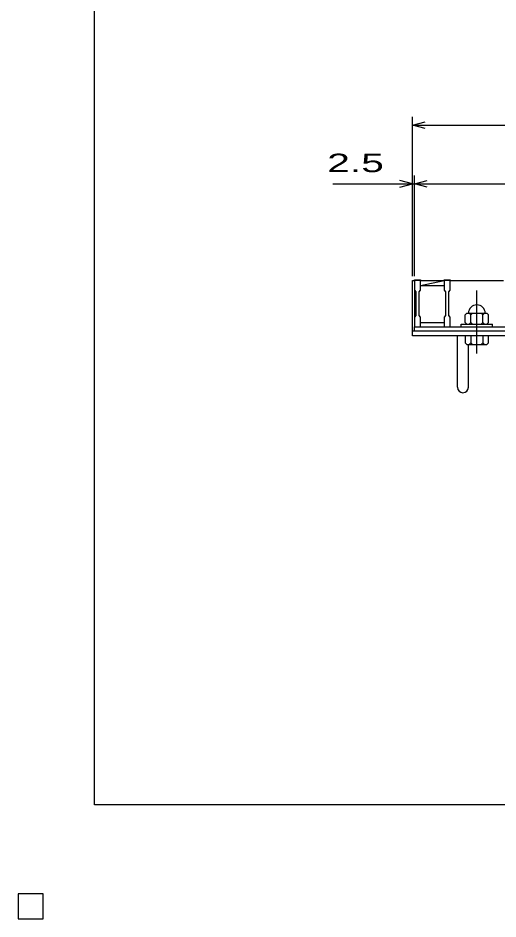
# Model space of a CAD drawing. Units: millimetres, scale not verified. Extents: x -1820 to 1731, y -1282 to 1054.
# Drawn here: x -1820 to -1249, y -1282 to -210 of the extents above; entities that cross this region are included whole.
import ezdxf
from ezdxf.enums import TextEntityAlignment as Align

# ---------------------------------------------------------------- set-up
doc = ezdxf.new("R2010")
doc.units = ezdxf.units.MM
doc.header["$LTSCALE"] = 10
doc.linetypes.add('CHAIN', pattern=[18.5, 12, -1.5, 3.5, -1.5])
for name, color, linetype, lineweight in [('0_2', 150, 'Continuous', 25), ('16', 3, 'Continuous', 25), ('19', 6, 'Continuous', 25), ('22', 4, 'Continuous', 25)]:
    doc.layers.add(name, color=color, linetype=linetype, lineweight=lineweight)
doc.styles.add('ベクトル', font='')
doc.styles.get('ベクトル').set_extended_font_data('ベクトル')

msp = doc.modelspace()

# ---------------------------------------------------------------- linework, layer by layer
at = {"layer": '0_2'}
for p, q in [((-1729, -1146.5), (-1729, 1053.5)), ((1731, -1146.5), (-1729, -1146.5))]:
    msp.add_line(p, q, dxfattribs=at)
at = {"layer": '16'}
for p, q in [((-1348, -522.5), (-1348, -521.8)), ((-1348, -521.8), (-1341, -521.8)), ((-1348, -522.5), (-1348, -534)), ((-1341, -522.5), (-1348, -522.5)), ((-1348, -522.5), (-1348, -572.5)), ((-1341, -521.8), (-1341, -522.5)), ((-1341, -534), (-1341, -522.5)), ((-1341, -522.5), (-1312.7, -522.5)), ((-1341, -528.5), (-1312.7, -522.5)), ((-1312.7, -522.5), (-1312.7, -521.8)), ((-1312.7, -521.8), (-1305.7, -521.8)), ((-1312.7, -522.5), (-1312.7, -534)), ((-1305.7, -522.5), (-1312.7, -522.5)), ((-1305.7, -521.8), (-1305.7, -522.5)), ((-1305.7, -534), (-1305.7, -522.5)), ((-1305.7, -522.5), (-1242.1, -522.5)), ((-1348, -534), (-1346.5, -536)), ((-1346.5, -536), (-1346.5, -564)), ((-1342.5, -536), (-1341, -534)), ((-1342.5, -564), (-1342.5, -536)), ((-1341, -528.5), (-1312.7, -528.5)), ((-1312.7, -534), (-1311.2, -536)), ((-1311.2, -536), (-1311.2, -564)), ((-1307.2, -536), (-1305.7, -534)), ((-1307.2, -564), (-1307.2, -536)), ((-1346.5, -564), (-1348, -566)), ((-1348, -566), (-1348, -577.5)), ((-1341, -566), (-1342.5, -564)), ((-1341, -577.5), (-1341, -566)), ((-1311.2, -564), (-1312.7, -566)), ((-1312.7, -566), (-1312.7, -577.5)), ((-1305.7, -566), (-1307.2, -564)), ((-1305.7, -577.5), (-1305.7, -566)), ((-1285.9, -561.5), (-1287.9, -563.5)), ((-1287.9, -572.5), (-1287.9, -563.5)), ((-1285.9, -561.5), (-1261.9, -561.5)), ((-1280.9, -563.5), (-1282.9, -561.5)), ((-1280.9, -563.5), (-1278.9, -561.5)), ((-1280.9, -572.5), (-1280.9, -563.5)), ((-1266.9, -563.5), (-1268.9, -561.5)), ((-1266.9, -563.5), (-1264.9, -561.5)), ((-1266.9, -572.5), (-1266.9, -563.5)), ((-1259.9, -563.5), (-1261.9, -561.5)), ((-1259.9, -572.5), (-1259.9, -563.5)), ((-1348, -577.5), (-1341, -577.5)), ((-1348, -577.5), (-353, -577.5)), ((-1348, -582.5), (-1348, -577.5)), ((-1341, -572.5), (-1312.7, -572.5)), ((-1312.7, -577.5), (-1305.7, -577.5)), ((-1305.7, -577.5), (-1242.1, -577.5)), ((-1292.4, -577.5), (-1292.4, -574.5)), ((-1292.4, -574.5), (-1255.4, -574.5)), ((-1292.4, -577.5), (-1255.4, -577.5)), ((-1287.9, -572.5), (-1285.9, -574.5)), ((-1282.9, -574.5), (-1280.9, -572.5)), ((-1280.9, -572.5), (-1278.9, -574.5)), ((-1268.9, -574.5), (-1266.9, -572.5)), ((-1266.9, -572.5), (-1264.9, -574.5)), ((-1261.9, -574.5), (-1259.9, -572.5)), ((-1255.4, -577.5), (-1255.4, -574.5)), ((-1348, -582.5), (-353, -582.5)), ((-1790, -1252.5), (-1820, -1252.5)), ((-1820, -1252.5), (-1820, -1282.5)), ((-1790, -1252.5), (-1820, -1252.5)), ((-1820, -1252.5), (-1820, -1282.5)), ((-1790, -1252.5), (-1820, -1252.5)), ((-1820, -1252.5), (-1820, -1282.5)), ((-1790, -1252.5), (-1820, -1252.5)), ((-1820, -1252.5), (-1820, -1282.5)), ((-1790, -1252.5), (-1820, -1252.5)), ((-1820, -1252.5), (-1820, -1282.5)), ((-1790, -1282.5), (-1790, -1252.5)), ((-1790, -1282.5), (-1790, -1252.5)), ((-1790, -1282.5), (-1790, -1252.5)), ((-1790, -1282.5), (-1790, -1252.5)), ((-1790, -1282.5), (-1790, -1252.5)), ((-1820, -1282.5), (-1790, -1282.5)), ((-1820, -1282.5), (-1790, -1282.5)), ((-1820, -1282.5), (-1790, -1282.5)), ((-1820, -1282.5), (-1790, -1282.5)), ((-1820, -1282.5), (-1790, -1282.5))]:
    msp.add_line(p, q, dxfattribs=at)
at = {"layer": '16', "linetype": 'CHAIN'}
msp.add_line((-1273.9, -609.5), (-1273.9, -534.5), dxfattribs=at)
at = {"layer": '16'}
msp.add_arc((-1273.9, -561.5), 10, 0, 180, dxfattribs=at)
at = {"layer": '19'}
for p, q in [((-1350.5, -582.5), (-1350.5, -522.5)), ((-1350.5, -522.5), (-1348, -522.5)), ((-1350.5, -582.5), (-350.5, -582.5)), ((-1350.5, -588.5), (-1350.5, -582.5)), ((-350.5, -588.5), (-1350.5, -588.5)), ((-1297, -649.61), (-1297, -588.5)), ((-1287.9, -588.5), (-1287.9, -596.5)), ((-1259.9, -588.5), (-1287.9, -588.5)), ((-1280.9, -588.5), (-1280.9, -596.5)), ((-1266.9, -588.5), (-1266.9, -596.5)), ((-1259.9, -596.5), (-1259.9, -588.5)), ((-1287.9, -596.5), (-1285.9, -598.5)), ((-1285.9, -598.5), (-1261.9, -598.5)), ((-1284, -649.61), (-1284, -598.5)), ((-1280.9, -596.5), (-1282.9, -598.5)), ((-1278.9, -598.5), (-1280.9, -596.5)), ((-1266.9, -596.5), (-1268.9, -598.5)), ((-1264.9, -598.5), (-1266.9, -596.5)), ((-1261.9, -598.5), (-1259.9, -596.5))]:
    msp.add_line(p, q, dxfattribs=at)
msp.add_arc((-1290.5, -649.61), 6.5, 180, 0, dxfattribs=at)
at = {"layer": '22'}
for p, q in [((-1350.5, -517.5), (-1350.5, -327.5)), ((-1350.5, -337.5), (-1335.5, -333.5)), ((-1335.5, -341.5), (-1350.5, -337.5)), ((-1350.5, -337.5), (-350.5, -337.5)), ((-1445.5, -407.5), (-1350.5, -407.5)), ((-1350.5, -407.5), (-1365.5, -403.5)), ((-1365.5, -411.5), (-1350.5, -407.5)), ((-1350.5, -517.5), (-1350.5, -397.5)), ((-1350.5, -407.5), (-1348, -407.5)), ((-1348, -517.5), (-1348, -397.5)), ((-1348, -407.5), (-1333, -403.5)), ((-1333, -411.5), (-1348, -407.5)), ((-1348, -407.5), (-353, -407.5))]:
    msp.add_line(p, q, dxfattribs=at)
at = {"layer": '22', "color": 2}
for p, q in [((-1790, -1252.5), (-1820, -1252.5)), ((-1820, -1252.5), (-1820, -1282.5)), ((-1790, -1252.5), (-1820, -1252.5)), ((-1820, -1252.5), (-1820, -1282.5)), ((-1790, -1252.5), (-1820, -1252.5)), ((-1820, -1252.5), (-1820, -1282.5)), ((-1790, -1282.5), (-1790, -1252.5)), ((-1790, -1282.5), (-1790, -1252.5)), ((-1790, -1282.5), (-1790, -1252.5)), ((-1820, -1282.5), (-1790, -1282.5)), ((-1820, -1282.5), (-1790, -1282.5)), ((-1820, -1282.5), (-1790, -1282.5))]:
    msp.add_line(p, q, dxfattribs=at)

# ---------------------------------------------------------------- texts
at = {"layer": '22', "color": 2, "style": 'ベクトル', "width": 1.65}
msp.add_text(' 2.5 ', height=21.99, dxfattribs=at).set_placement((-1465.5, -382.5), align=Align.MIDDLE_LEFT)

doc.saveas('drawing.dxf')
